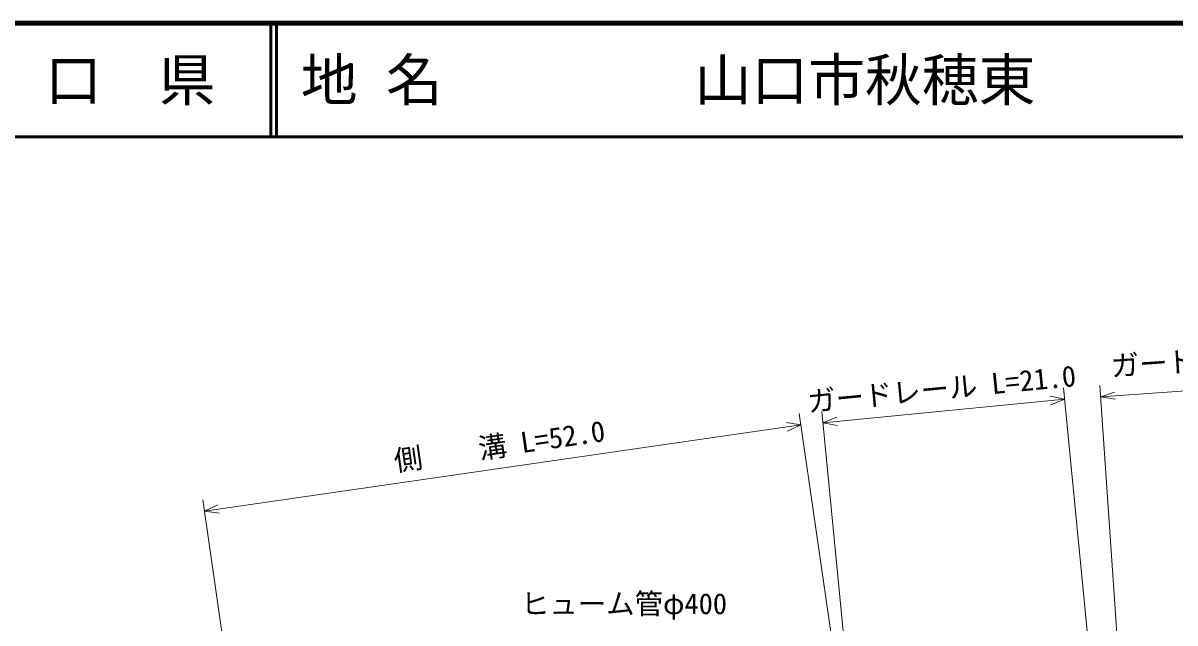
# Model space of a CAD drawing. Units: millimetres, scale not verified. Extents: x 40000 to 680000, y 20000 to 380000.
# Drawn here: x 345942 to 447298, y 327253 to 380000 of the extents above; entities that cross this region are included whole.
import ezdxf
from ezdxf.enums import TextEntityAlignment as Align

# ---------------------------------------------------------------- set-up
doc = ezdxf.new("R2010")
doc.units = ezdxf.units.MM
doc.header["$LTSCALE"] = 1000
for name, color, linetype, lineweight in [('M-STR-HTXT', 7, 'Continuous', 13), ('M-TTL', 2, 'Continuous', 140), ('M-TTL-LINE', 7, 'Continuous', 50)]:
    doc.layers.add(name, color=color, linetype=linetype, lineweight=lineweight)
doc.layers.add('M-TTL-TXT', color=7, linetype='Continuous')
doc.styles.add('ＭＳ ゴシック', font='')
doc.styles.get('ＭＳ ゴシック').set_extended_font_data('MS Gothic')

msp = doc.modelspace()

# ---------------------------------------------------------------- linework, layer by layer
at = {"layer": 'M-STR-HTXT'}
for p, q in [((440504, 317045), (437497, 347927)), ((442948, 315039), (440698, 348145)), ((440765, 347147), (449995, 347775)), ((416326, 344861), (437594, 346932)), ((437594, 346932), (436313, 347184)), ((437594, 346932), (436386, 346437)), ((440765, 347147), (441991, 347544)), ((440765, 347147), (442034, 346920)), ((419078, 312142), (414235, 345661)), ((419236, 314975), (416229, 345856)), ((361907, 337091), (414378, 344672)), ((414378, 344672), (413088, 344864)), ((414378, 344672), (413195, 344122)), ((416326, 344861), (417534, 345356)), ((416326, 344861), (417607, 344609)), ((366607, 304561), (361764, 338081)), ((361907, 337091), (363090, 337641)), ((361907, 337091), (363198, 336899))]:
    msp.add_line(p, q, dxfattribs=at)
at = {"layer": 'M-TTL'}
msp.add_line((680000, 380000), (40000, 380000), dxfattribs=at)
at = {"layer": 'M-TTL-LINE'}
for p, q in [((367750, 380000), (367750, 370000)), ((368250, 380000), (368250, 370000)), ((40000, 370000), (680000, 370000))]:
    msp.add_line(p, q, dxfattribs=at)

# ---------------------------------------------------------------- texts
at = {"layer": 'M-STR-HTXT', "style": 'ＭＳ ゴシック'}
for s, rotation, p in [('ガードレール L=9.0', 3.888, (452971, 349127)), ('ガードレール L=21.0', 5.561, (426912, 346394)), ('側\u3000\u3000溝 L=52.0', 8.221, (388071, 341376))]:
    msp.add_text(s, height=1833, rotation=rotation, dxfattribs=at).set_placement(p, align=Align.BOTTOM_CENTER)
msp.add_text('ヒューム管φ400', height=1833, dxfattribs=at).set_placement((389749, 327477), align=Align.BOTTOM_LEFT)
at = {"layer": 'M-TTL-TXT', "style": 'ＭＳ ゴシック'}
msp.add_text('山\u3000口\u3000県', height=3666, dxfattribs=at).set_placement((350375, 375000), align=Align.MIDDLE_CENTER)
for s, p in [('地 名', (370380, 375000)), ('山口市秋穂東', (405024, 375000))]:
    msp.add_text(s, height=3666, dxfattribs=at).set_placement(p, align=Align.MIDDLE_LEFT)

doc.saveas('drawing.dxf')
